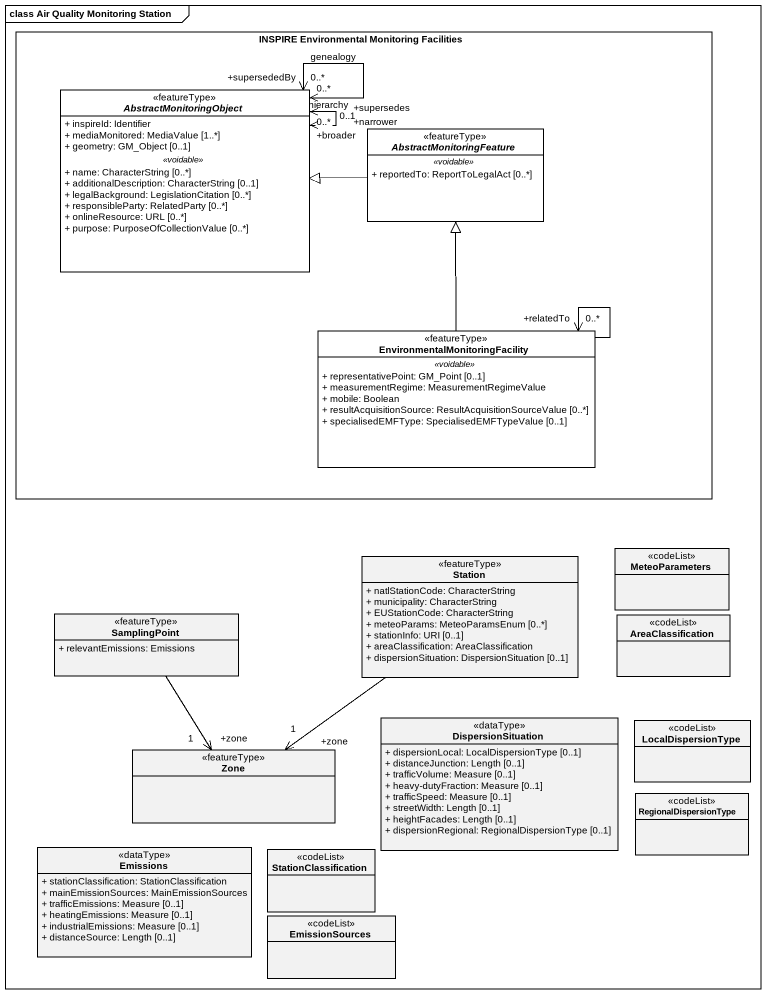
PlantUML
@startuml
mainframe class Air Quality Monitoring Station
hide circle
hide empty members
skinparam classAttributeIconSize 0
rectangle "INSPIRE Environmental Monitoring Facilities" as INSPIRE_Environmental {
  abstract class AbstractMonitoringObject <<featureType>> #FFFFFF {
    + inspireId: Identifier
    + mediaMonitored: MediaValue [1..*]
    + geometry: GM_Object [0..1]
    .. <<voidable>> ..
    + name: CharacterString [0..*]
    + additionalDescription: CharacterString [0..1]
    + legalBackground: LegislationCitation [0..*]
    + responsibleParty: RelatedParty [0..*]
    + onlineResource: URL [0..*]
    + purpose: PurposeOfCollectionValue [0..*]
  }
  abstract class AbstractMonitoringFeature <<featureType>> #FFFFFF {
    .. <<voidable>> ..
    + reportedTo: ReportToLegalAct [0..*]
  }
  class "EnvironmentalMonitoringFacility" as EnvironmentalMonitoringFacil <<featureType>> #FFFFFF {
    .. <<voidable>> ..
    + representativePoint: GM_Point [0..1]
    + measurementRegime: MeasurementRegimeValue
    + mobile: Boolean
    + resultAcquisitionSource: ResultAcquisitionSourceValue [0..*]
    + specialisedEMFType: SpecialisedEMFTypeValue [0..1]
  }
}
class Station <<featureType>> {
  + natlStationCode: CharacterString
  + municipality: CharacterString
  + EUStationCode: CharacterString
  + meteoParams: MeteoParamsEnum [0..*]
  + stationInfo: URI [0..1]
  + areaClassification: AreaClassification
  + dispersionSituation: DispersionSituation [0..1]
}
class MeteoParameters <<codeList>>
class SamplingPoint <<featureType>> {
  + relevantEmissions: Emissions
}
class AreaClassification <<codeList>>
class DispersionSituation <<dataType>> {
  + dispersionLocal: LocalDispersionType [0..1]
  + distanceJunction: Length [0..1]
  + trafficVolume: Measure [0..1]
  + heavy-dutyFraction: Measure [0..1]
  + trafficSpeed: Measure [0..1]
  + streetWidth: Length [0..1]
  + heightFacades: Length [0..1]
  + dispersionRegional: RegionalDispersionType [0..1]
}
class LocalDispersionType <<codeList>>
class Zone <<featureType>>
class RegionalDispersionType <<codeList>>
class Emissions <<dataType>> {
  + stationClassification: StationClassification
  + mainEmissionSources: MainEmissionSources
  + trafficEmissions: Measure [0..1]
  + heatingEmissions: Measure [0..1]
  + industrialEmissions: Measure [0..1]
  + distanceSource: Length [0..1]
}
class StationClassification <<codeList>>
class EmissionSources <<codeList>>
AbstractMonitoringObject "+broader\n0..1" <--> "+narrower\n0..*" AbstractMonitoringObject : hierarchy
AbstractMonitoringObject "+supersedes\n0..*" <--> "+supersededBy\n0..*" AbstractMonitoringObject : genealogy
AbstractMonitoringFeature -left-|> AbstractMonitoringObject
EnvironmentalMonitoringFacil -up-|> AbstractMonitoringFeature
EnvironmentalMonitoringFacil --> "+relatedTo\n0..*" EnvironmentalMonitoringFacil
Station --> "+zone\n1" Zone
SamplingPoint --> "+zone\n1" Zone
@enduml
